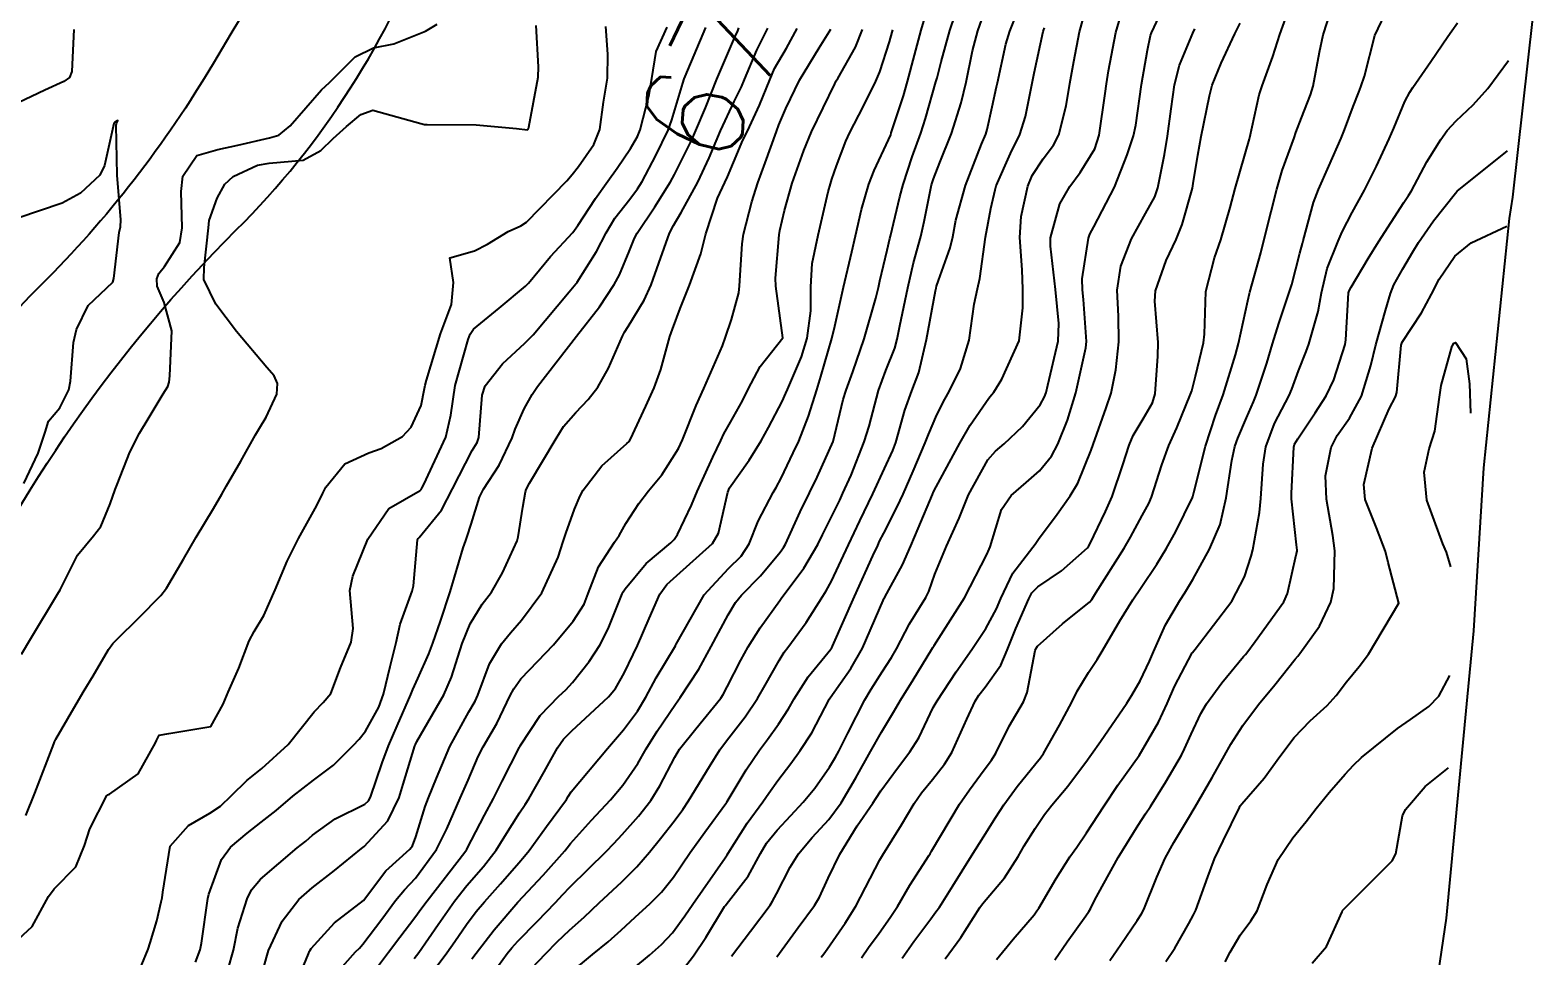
# Model space of a CAD drawing. Header units: metres. Extents: x 298520 to 308411, y 7433745 to 7450750.
# Drawn here: x 300586.7 to 300645, y 7446194.1 to 7446230 of the extents above; entities that cross this region are included whole.
import ezdxf
from ezdxf.enums import TextEntityAlignment as Align

# ---------------------------------------------------------------- set-up
doc = ezdxf.new("R2010")
doc.units = ezdxf.units.M
doc.header["$LTSCALE"] = 10
for name, color, linetype in [('Area', 45, 'Continuous'), ('Cotas', 45, 'Continuous'), ('Curvas de Nivel 1m', 11, 'Continuous'), ('Curvas de Nivel 5m', 15, 'Continuous'), ('Hidrografia', 140, 'Continuous')]:
    doc.layers.add(name, color=color, linetype=linetype)
doc.styles.add('Style-STANDARD', font='STANDARD.shx')

msp = doc.modelspace()

# ---------------------------------------------------------------- linework, layer by layer
at = {"layer": 'Area'}
msp.add_polyline3d([(300645.007, 7446230.569, 699.553), (300644.215, 7446223.512, 697.082), (300644.087, 7446222.684, 700.603), (300643.091, 7446213.013, 693.343), (300642.701, 7446206.697, 698.203), (300642.433, 7446203.87, 694.063), (300641.646, 7446195.554, 694.432), (300640.498, 7446187.734, 695.652), (300640.182, 7446185.088, 695.543), (300639.78, 7446180.499, 695.773), (300638.955, 7446169.357, 695.923), (300638.775, 7446167.862, 696.313), (300638.216, 7446160.523, 696.423), (300637.752, 7446156.362, 695.372), (300637.452, 7446154.704, 694.791), (300636.634, 7446149.818, 693.202)], dxfattribs=at)
at = {"layer": 'Curvas de Nivel 1m', "flags": 128}
for points, elevation in [([(300603.868, 7446193.971), (300604.035, 7446194.196), (300604.741, 7446195.104), (300605.651, 7446196.18), (300606.636, 7446197.218), (300607.476, 7446198.162), (300607.571, 7446198.285), (300607.697, 7446198.443), (300608.508, 7446199.351), (300609.245, 7446200.137), (300609.729, 7446200.714), (300610.304, 7446201.558), (300610.634, 7446202.121), (300611.058, 7446202.809), (300611.76, 7446203.853), (300611.943, 7446204.107), (300612.665, 7446205.211), (300613.152, 7446206.09), (300613.805, 7446207.313), (300614.094, 7446207.793), (300614.33, 7446208.075), (300615.062, 7446208.826), (300615.83, 7446209.754), (300615.959, 7446209.932), (300616.029, 7446210.058), (300616.597, 7446211.307), (300616.959, 7446212.049), (300617.254, 7446212.661), (300617.883, 7446214.04), (300618.271, 7446215.671), (300618.378, 7446216.033), (300618.64, 7446216.749), (300619.083, 7446218.023), (300619.529, 7446219.596), (300619.63, 7446220.013), (300619.693, 7446220.276), (300619.975, 7446221.46), (300620.077, 7446221.913), (300620.098, 7446222.009), (300620.467, 7446223.536), (300620.588, 7446224.004), (300620.942, 7446225.078), (300621.277, 7446225.997), (300621.46, 7446226.567), (300621.864, 7446227.992), (300621.904, 7446228.142), (300622.061, 7446228.762), (300622.4, 7446229.985), (300622.827, 7446231.244)], 677), ([(300606.194, 7446193.618), (300606.724, 7446194.169), (300607.18, 7446194.635), (300607.657, 7446195.091), (300608.22, 7446195.596), (300608.808, 7446196.143), (300609.681, 7446196.966), (300610.268, 7446197.543), (300610.762, 7446198.119), (300611.179, 7446198.637), (300611.711, 7446199.32), (300612.049, 7446199.774), (300612.274, 7446200.102), (300613.088, 7446201.441), (300613.487, 7446202.084), (300613.746, 7446202.428), (300614.471, 7446203.358), (300614.945, 7446204.068), (300615.244, 7446204.592), (300615.785, 7446205.545), (300615.983, 7446205.865), (300616.123, 7446206.057), (300616.828, 7446207.024), (300617.484, 7446208.043), (300617.61, 7446208.247), (300617.819, 7446208.63), (300618.474, 7446210.03), (300618.909, 7446210.962), (300619.412, 7446212.017), (300619.873, 7446212.999), (300620.19, 7446213.696), (300620.302, 7446214.006), (300620.652, 7446215.252), (300620.934, 7446216), (300621.196, 7446216.721), (300621.495, 7446217.994), (300621.843, 7446219.882), (300621.867, 7446219.991), (300621.882, 7446220.063), (300621.957, 7446220.282), (300622.411, 7446221.549), (300622.515, 7446221.982), (300622.634, 7446222.625), (300623.004, 7446223.975), (300623.632, 7446225.579), (300623.794, 7446225.963), (300623.849, 7446226.139), (300624.039, 7446227.024), (300624.21, 7446227.799), (300624.244, 7446227.958), (300624.567, 7446229.456), (300624.723, 7446229.953), (300625.119, 7446230.919)], 679), ([(300611.632, 7446193.021), (300612.468, 7446194.098), (300612.941, 7446194.804), (300613.672, 7446196.004), (300613.702, 7446196.05), (300613.727, 7446196.079), (300614.579, 7446197.176), (300615.066, 7446198.066), (300615.3, 7446198.462), (300615.707, 7446198.971), (300616.233, 7446199.537), (300616.714, 7446200.05), (300617.166, 7446200.601), (300617.733, 7446201.411), (300617.972, 7446201.804), (300618.096, 7446202.035), (300618.449, 7446202.729), (300619.106, 7446204.02), (300619.35, 7446204.435), (300619.779, 7446205.102), (300620.136, 7446205.659), (300620.332, 7446206.005), (300620.834, 7446206.968), (300621.47, 7446207.993), (300621.585, 7446208.223), (300621.822, 7446208.897), (300622.277, 7446209.983), (300622.759, 7446211.067), (300623.124, 7446211.971), (300623.877, 7446213.335), (300624.168, 7446213.669), (300624.509, 7446213.954), (300625.217, 7446214.623), (300625.906, 7446215.46), (300626.077, 7446215.772), (300626.13, 7446215.938), (300626.205, 7446216.226), (300626.596, 7446217.933), (300626.63, 7446218.623), (300626.504, 7446219.934), (300626.299, 7446221.616), (300626.308, 7446221.937), (300626.672, 7446223.257), (300627.048, 7446223.93), (300627.46, 7446224.474), (300628.018, 7446225.395), (300628.195, 7446225.917), (300628.428, 7446227.534), (300628.476, 7446227.914), (300628.558, 7446228.412), (300628.835, 7446229.909), (300629.124, 7446230.868)], 682), ([(300613.934, 7446194.077), (300614.677, 7446195.051), (300615.43, 7446196.062), (300615.525, 7446196.211), (300615.677, 7446196.502), (300616.209, 7446197.533), (300616.531, 7446198.052), (300617.065, 7446198.684), (300617.706, 7446199.381), (300618.184, 7446200.033), (300618.756, 7446200.997), (300619.323, 7446202.016), (300619.751, 7446202.768), (300620.217, 7446203.546), (300620.485, 7446204.003), (300620.975, 7446204.798), (300621.705, 7446205.991), (300621.739, 7446206.045), (300621.794, 7446206.135), (300622.97, 7446207.973), (300623.83, 7446209.652), (300623.931, 7446209.86), (300623.966, 7446209.959), (300624.41, 7446211.399), (300624.78, 7446211.951), (300625.361, 7446212.452), (300625.873, 7446212.907), (300626.339, 7446213.475), (300626.583, 7446213.933), (300626.962, 7446214.864), (300627.281, 7446215.926), (300627.678, 7446217.67), (300627.697, 7446217.922), (300627.579, 7446219.554), (300627.538, 7446219.924), (300627.53, 7446220.354), (300627.777, 7446221.922), (300627.828, 7446222.078), (300627.987, 7446222.364), (300628.787, 7446223.908), (300629.277, 7446225.162), (300629.518, 7446225.898), (300629.615, 7446226.311), (300629.832, 7446227.893), (300630.066, 7446229.225), (300630.179, 7446229.782), (300630.218, 7446229.889), (300630.818, 7446231.157)], 683), ([(300601.625, 7446192.488), (300602.9, 7446194.211), (300603.208, 7446194.648), (300603.659, 7446195.304), (300604.045, 7446195.818), (300604.367, 7446196.193), (300604.984, 7446196.882), (300605.688, 7446197.704), (300605.91, 7446197.959), (300606.091, 7446198.176), (300606.765, 7446199.112), (300607.537, 7446200.162), (300607.611, 7446200.274), (300607.726, 7446200.452), (300609.134, 7446202.139), (300609.75, 7446202.852), (300610.297, 7446203.585), (300610.613, 7446204.121), (300611.023, 7446204.869), (300611.762, 7446206.11), (300611.772, 7446206.131), (300611.794, 7446206.181), (300612.879, 7446208.094), (300613.823, 7446209.114), (300614.314, 7446209.59), (300614.625, 7446210.072), (300614.968, 7446210.947), (300615.549, 7446212.063), (300615.671, 7446212.256), (300615.868, 7446212.617), (300616.334, 7446213.599), (300616.542, 7446214.053), (300616.925, 7446215.022), (300617.246, 7446216.047), (300617.404, 7446216.559), (300617.829, 7446218.041), (300617.938, 7446218.512), (300618.283, 7446220.027), (300618.602, 7446221.396), (300618.741, 7446222.022), (300618.98, 7446223.033), (300619.266, 7446224.017), (300619.472, 7446224.554), (300620.029, 7446225.741), (300620.108, 7446225.933), (300620.133, 7446226.009), (300620.599, 7446227.45), (300620.758, 7446228.003), (300621.034, 7446229.029), (300621.288, 7446229.998), (300621.473, 7446230.605)], 676), ([(300604.571, 7446193.253), (300605.246, 7446194.184), (300605.421, 7446194.408), (300605.65, 7446194.664), (300606.409, 7446195.425), (300607.112, 7446196.166), (300607.381, 7446196.458), (300607.679, 7446196.766), (300609.073, 7446198.139), (300609.381, 7446198.452), (300609.703, 7446198.796), (300610.333, 7446199.505), (300610.81, 7446200.119), (300611.162, 7446200.683), (300611.74, 7446201.803), (300611.926, 7446202.107), (300612.551, 7446202.898), (300613.52, 7446204.084), (300613.617, 7446204.23), (300613.77, 7446204.525), (300614.297, 7446205.563), (300614.58, 7446206.072), (300615.055, 7446206.813), (300615.811, 7446207.874), (300615.887, 7446207.984), (300615.946, 7446208.059), (300616.746, 7446209.129), (300617.279, 7446210.046), (300617.465, 7446210.417), (300617.85, 7446211.191), (300618.131, 7446211.764), (300618.253, 7446212.034), (300618.574, 7446212.733), (300619.086, 7446214.022), (300619.271, 7446214.64), (300619.637, 7446216.014), (300619.921, 7446216.798), (300620.269, 7446217.667), (300620.364, 7446218.006), (300620.467, 7446218.533), (300620.774, 7446220.002), (300620.998, 7446220.969), (300621.273, 7446221.997), (300621.412, 7446222.572), (300621.696, 7446223.993), (300621.767, 7446224.232), (300622.012, 7446224.857), (300622.462, 7446225.983), (300622.846, 7446227.173), (300623.034, 7446227.975), (300623.286, 7446229.193), (300623.481, 7446229.969), (300623.636, 7446230.41)], 678), ([(300610.15, 7446193.613), (300610.752, 7446194.119), (300611.227, 7446194.536), (300611.656, 7446194.989), (300612.129, 7446195.64), (300612.437, 7446196.099), (300613.691, 7446197.898), (300613.766, 7446198.006), (300613.812, 7446198.079), (300614.549, 7446199.233), (300615.146, 7446200.066), (300615.383, 7446200.407), (300615.731, 7446200.899), (300616.232, 7446201.558), (300616.601, 7446202.051), (300617.05, 7446202.747), (300617.721, 7446204.04), (300617.738, 7446204.066), (300617.764, 7446204.104), (300618.569, 7446205.24), (300619.013, 7446206.022), (300619.812, 7446207.875), (300619.852, 7446207.97), (300619.877, 7446208.009), (300620.566, 7446209.262), (300620.89, 7446209.999), (300621.171, 7446210.669), (300621.729, 7446211.991), (300621.768, 7446212.087), (300621.866, 7446212.281), (300622.783, 7446213.977), (300623.186, 7446214.678), (300623.909, 7446215.725), (300624.019, 7446215.852), (300624.103, 7446215.958), (300624.416, 7446216.453), (300625.092, 7446217.948), (300625.227, 7446219.229), (300625.23, 7446219.947), (300625.208, 7446220.704), (300625.113, 7446221.949), (300625.173, 7446222.766), (300625.428, 7446223.946), (300625.591, 7446224.36), (300626.014, 7446225.006), (300626.421, 7446225.534), (300626.631, 7446225.934), (300626.905, 7446227.066), (300627.053, 7446227.93), (300627.205, 7446228.785), (300627.432, 7446229.926), (300627.569, 7446230.437)], 681), ([(300618.983, 7446194.02), (300619.252, 7446194.413), (300619.657, 7446194.977), (300620.093, 7446195.579), (300620.369, 7446196.003), (300620.852, 7446196.827), (300621.603, 7446197.991), (300621.637, 7446198.047), (300621.695, 7446198.148), (300622.772, 7446199.974), (300623.159, 7446200.531), (300623.733, 7446201.305), (300624.014, 7446201.683), (300624.188, 7446201.956), (300624.707, 7446202.996), (300625.251, 7446203.945), (300625.401, 7446204.311), (300625.713, 7446205.941), (300625.731, 7446206.003), (300625.795, 7446206.104), (300626.766, 7446206.967), (300627.812, 7446207.807), (300627.906, 7446207.919), (300628.067, 7446208.168), (300629.163, 7446209.9), (300629.404, 7446210.332), (300629.852, 7446211.169), (300630.112, 7446211.634), (300630.225, 7446211.886), (300630.623, 7446213.135), (300630.897, 7446213.88), (300631.205, 7446214.565), (300631.737, 7446215.872), (300631.778, 7446216.007), (300631.92, 7446216.572), (300632.239, 7446217.865), (300632.276, 7446218.205), (300632.328, 7446219.864), (300632.667, 7446221.165), (300632.905, 7446221.856), (300633.263, 7446223.118), (300633.467, 7446223.848), (300634.022, 7446225.785), (300634.037, 7446225.826), (300634.393, 7446227.491), (300634.507, 7446227.835), (300634.923, 7446228.973), (300635.194, 7446229.829), (300635.431, 7446230.478)], 686), ([(300620.559, 7446194.001), (300621.006, 7446194.643), (300621.666, 7446195.527), (300621.861, 7446195.796), (300621.995, 7446195.985), (300622.517, 7446196.813), (300623.243, 7446197.967), (300623.7, 7446198.702), (300624.189, 7446199.475), (300624.495, 7446199.952), (300625.009, 7446200.662), (300625.737, 7446201.558), (300625.91, 7446201.769), (300626.03, 7446201.937), (300626.649, 7446203.036), (300627.125, 7446203.926), (300627.341, 7446204.353), (300627.78, 7446205.079), (300628.112, 7446205.592), (300628.302, 7446205.912), (300628.994, 7446207.091), (300629.5, 7446207.895), (300629.818, 7446208.377), (300630.422, 7446209.289), (300630.794, 7446209.88), (300631.169, 7446210.551), (300631.81, 7446211.871), (300631.826, 7446211.908), (300631.865, 7446212.065), (300632.313, 7446213.864), (300632.706, 7446215.053), (300632.997, 7446215.854), (300633.477, 7446217.396), (300633.592, 7446217.845), (300633.949, 7446219.497), (300634.013, 7446219.779), (300634.03, 7446219.839), (300634.452, 7446221.359), (300634.577, 7446221.834), (300634.859, 7446222.967), (300635.073, 7446223.829), (300635.289, 7446224.548), (300635.744, 7446225.823), (300635.82, 7446226.028), (300636.035, 7446226.593), (300636.381, 7446227.484), (300636.484, 7446227.816), (300636.736, 7446229.144), (300636.878, 7446229.812), (300637.165, 7446230.731)], 687), ([(300622.225, 7446193.981), (300622.829, 7446194.798), (300623.565, 7446195.962), (300623.674, 7446196.108), (300624.515, 7446197.121), (300625.052, 7446197.946), (300625.288, 7446198.353), (300625.704, 7446199.033), (300626.066, 7446199.58), (300626.351, 7446199.934), (300626.979, 7446200.672), (300627.74, 7446201.696), (300627.83, 7446201.83), (300627.894, 7446201.918), (300628.238, 7446202.403), (300629.259, 7446203.898), (300629.459, 7446204.203), (300629.776, 7446204.752), (300630.148, 7446205.526), (300630.302, 7446205.885), (300630.758, 7446206.925), (300631.316, 7446207.875), (300631.513, 7446208.176), (300631.821, 7446208.683), (300632.469, 7446209.86), (300632.876, 7446210.826), (300633.113, 7446211.851), (300633.339, 7446213.309), (300633.451, 7446213.846), (300633.563, 7446214.169), (300633.9, 7446214.962), (300634.171, 7446215.575), (300634.277, 7446215.836), (300634.684, 7446217.074), (300634.916, 7446217.83), (300635.152, 7446218.617), (300635.556, 7446219.824), (300635.654, 7446220.126), (300635.976, 7446221.346), (300636.075, 7446221.726), (300636.095, 7446221.819), (300636.502, 7446223.311), (300636.688, 7446223.813), (300637.098, 7446224.723), (300637.572, 7446225.805), (300637.705, 7446226.126), (300638.041, 7446227.03), (300638.258, 7446227.589), (300638.34, 7446227.796), (300638.479, 7446228.215), (300638.871, 7446229.788), (300639.261, 7446230.607)], 688), ([(300585.951, 7446194.415), (300586.824, 7446195.233), (300587.463, 7446196.393), (300587.676, 7446196.686), (300588.519, 7446197.547), (300588.851, 7446198.378), (300589.067, 7446199.012), (300589.722, 7446200.312), (300589.753, 7446200.339), (300589.819, 7446200.369), (300590.94, 7446201.149), (300591.614, 7446202.351), (300591.647, 7446202.448), (300591.746, 7446202.646), (300592.121, 7446202.719), (300593.75, 7446202.984), (300594.225, 7446203.848), (300594.428, 7446204.313), (300594.842, 7446205.245), (300595.234, 7446206.306), (300595.428, 7446206.672), (300595.803, 7446207.294), (300596.252, 7446208.293), (300596.714, 7446209.403), (300597.154, 7446210.28), (300597.856, 7446211.562), (300598.096, 7446212.032), (300598.216, 7446212.266), (300598.951, 7446213.181), (300599.876, 7446213.597), (300600.361, 7446213.763), (300601.177, 7446214.237), (300601.521, 7446214.601), (300601.901, 7446215.436), (300602.041, 7446216.098), (300602.063, 7446216.228), (300602.107, 7446216.419), (300602.656, 7446218.219), (300603.082, 7446219.35), (300603.159, 7446220.212), (300603.015, 7446221.167), (300603.971, 7446221.431), (300604.481, 7446221.689), (300605.284, 7446222.187), (300605.768, 7446222.399), (300605.987, 7446222.548), (300607.555, 7446224.157), (300607.762, 7446224.398), (300608.011, 7446224.705), (300608.605, 7446225.563), (300608.834, 7446226.142), (300608.979, 7446227.206), (300609.126, 7446228.139), (300609.142, 7446229.06), (300609.062, 7446230.14)], 667), ([(300586.584, 7446199.533), (300586.924, 7446200.402), (300587.66, 7446202.309), (300587.693, 7446202.391), (300587.744, 7446202.492), (300588.443, 7446203.696), (300588.848, 7446204.379), (300589.19, 7446204.957), (300589.787, 7446205.97), (300589.954, 7446206.205), (300590.109, 7446206.367), (300590.956, 7446207.203), (300591.81, 7446208.062), (300592.039, 7446208.347), (300592.689, 7446209.479), (300593.182, 7446210.33), (300593.854, 7446211.448), (300594.178, 7446211.999), (300594.363, 7446212.315), (300594.91, 7446213.272), (300595.486, 7446214.304), (300595.634, 7446214.555), (300595.893, 7446214.99), (300596.317, 7446215.883), (300596.339, 7446216.294), (300596.21, 7446216.59), (300595.919, 7446216.916), (300594.745, 7446218.312), (300593.943, 7446219.365), (300593.487, 7446220.325), (300593.493, 7446220.792), (300593.657, 7446222.323), (300593.692, 7446222.617), (300593.994, 7446223.476), (300594.296, 7446224.021), (300594.623, 7446224.314), (300595.556, 7446224.758), (300596.011, 7446224.833), (300597.335, 7446224.958), (300598.019, 7446225.327), (300598.492, 7446225.799), (300599.007, 7446226.26), (300599.563, 7446226.729), (300600.039, 7446226.897), (300601.896, 7446226.369), (300602.034, 7446226.338), (300602.143, 7446226.337), (300604.034, 7446226.328), (300605.607, 7446226.184), (300606.032, 7446226.134), (300606.056, 7446226.157), (300606.07, 7446226.179), (300606.081, 7446226.227), (300606.444, 7446228.174), (300606.455, 7446228.572), (300606.362, 7446230.176)], 666), ([(300590.831, 7446193.158), (300591.322, 7446194.353), (300591.406, 7446194.593), (300591.659, 7446195.445), (300591.826, 7446196.192), (300591.862, 7446196.347), (300591.894, 7446196.565), (300592.171, 7446198.343), (300592.892, 7446199.146), (300593.712, 7446199.621), (300594.13, 7446199.903), (300594.56, 7446200.312), (300595.142, 7446200.892), (300595.733, 7446201.356), (300596.756, 7446202.285), (300597.756, 7446203.55), (300598.102, 7446203.924), (300598.407, 7446204.264), (300598.778, 7446205.26), (300599.196, 7446206.256), (300599.269, 7446206.785), (300599.147, 7446208.257), (300599.253, 7446208.824), (300599.843, 7446210.25), (300600.649, 7446211.444), (300601.862, 7446212.137), (300601.911, 7446212.18), (300601.935, 7446212.229), (300602.006, 7446212.37), (300602.857, 7446214.215), (300603.052, 7446215.056), (300603.224, 7446216.21), (300603.723, 7446217.996), (300603.801, 7446218.202), (300603.935, 7446218.392), (300604.926, 7446219.207), (300605.952, 7446220.063), (300606.063, 7446220.178), (300606.923, 7446221.211), (300607.78, 7446222.153), (300607.986, 7446222.42), (300608.669, 7446223.47), (300609.143, 7446224.139), (300609.505, 7446224.641), (300610.022, 7446225.411), (300610.291, 7446225.865), (300610.396, 7446226.126), (300610.735, 7446227.435), (300610.846, 7446228.122), (300611.023, 7446229.161), (300611.449, 7446230.116)], 668), ([(300593.159, 7446193.848), (300593.336, 7446194.325), (300593.387, 7446194.584), (300593.635, 7446196.321), (300593.675, 7446196.487), (300594.169, 7446197.834), (300594.52, 7446198.312), (300595.156, 7446198.851), (300595.708, 7446199.283), (300596.281, 7446199.725), (300596.935, 7446200.282), (300597.729, 7446200.903), (300598.514, 7446201.483), (300599.266, 7446202.255), (300599.499, 7446202.499), (300599.748, 7446202.803), (300600.267, 7446203.736), (300600.445, 7446204.243), (300600.707, 7446205.312), (300600.934, 7446206.239), (300601.087, 7446206.95), (300601.553, 7446208.233), (300601.609, 7446208.439), (300601.767, 7446210.231), (300601.787, 7446210.277), (300601.834, 7446210.32), (300602.695, 7446211.373), (300603.12, 7446212.211), (300603.878, 7446213.69), (300604.077, 7446214.002), (300604.146, 7446214.197), (300604.272, 7446215.832), (300604.39, 7446216.195), (300605.06, 7446217.05), (300605.93, 7446217.858), (300606.244, 7446218.175), (300607.645, 7446219.85), (300607.898, 7446220.151), (300607.923, 7446220.181), (300607.954, 7446220.219), (300608.709, 7446221.405), (300609.078, 7446222.139), (300609.416, 7446222.709), (300609.996, 7446223.443), (300610.291, 7446223.836), (300610.471, 7446224.125), (300611.005, 7446225.133), (300611.483, 7446226.115), (300611.628, 7446226.523), (300612.051, 7446227.945), (300612.106, 7446228.109), (300612.143, 7446228.198), (300612.936, 7446230.097)], 669), ([(300595.63, 7446193.016), (300595.983, 7446194.295), (300596.514, 7446195.433), (300597.17, 7446196.278), (300597.677, 7446196.727), (300598.545, 7446197.401), (300599.59, 7446198.251), (300599.649, 7446198.295), (300599.694, 7446198.329), (300600.616, 7446199.334), (300601.053, 7446200.237), (300601.214, 7446200.749), (300601.662, 7446202.231), (300601.687, 7446202.287), (300601.745, 7446202.406), (300602.781, 7446204.215), (300603.081, 7446204.902), (300603.492, 7446206.205), (300603.801, 7446206.975), (300604.277, 7446207.727), (300604.628, 7446208.192), (300605.066, 7446208.942), (300605.623, 7446210.182), (300605.669, 7446210.348), (300605.853, 7446211.499), (300605.948, 7446212.092), (300605.976, 7446212.178), (300606.108, 7446212.419), (300607.139, 7446214.161), (300607.429, 7446214.618), (300607.898, 7446215.169), (300608.387, 7446215.664), (300608.749, 7446216.142), (300609.171, 7446216.887), (300609.707, 7446218.132), (300609.785, 7446218.28), (300609.937, 7446218.503), (300610.554, 7446219.516), (300610.825, 7446220.121), (300611.123, 7446220.961), (300611.532, 7446222.115), (300611.685, 7446222.413), (300611.991, 7446222.924), (300612.628, 7446224.101), (300613.073, 7446225.038), (300613.517, 7446226.088), (300614.044, 7446227.228), (300614.328, 7446227.799), (300614.446, 7446228.076), (300614.92, 7446229.216), (300615.341, 7446230.067)], 671), ([(300596.768, 7446192.283), (300597.542, 7446194.172), (300597.577, 7446194.271), (300597.6, 7446194.315), (300597.645, 7446194.38), (300598.546, 7446195.375), (300599.673, 7446196.233), (300600.535, 7446197.391), (300601.465, 7446198.232), (300601.569, 7446198.358), (300601.7, 7446198.702), (300602.063, 7446199.88), (300602.194, 7446200.223), (300602.496, 7446200.984), (300603.021, 7446202.211), (300603.756, 7446203.558), (300603.994, 7446203.964), (300604.098, 7446204.197), (300604.559, 7446205.415), (300605.023, 7446206.188), (300605.365, 7446206.617), (300605.802, 7446207.115), (300606.588, 7446208.168), (300607.223, 7446209.555), (300607.415, 7446210.156), (300607.515, 7446210.477), (300607.852, 7446211.41), (300608.073, 7446211.935), (300608.185, 7446212.147), (300608.911, 7446213.102), (300609.881, 7446213.957), (300609.97, 7446214.041), (300610.021, 7446214.129), (300610.612, 7446215.413), (300610.939, 7446216.12), (300611.198, 7446216.839), (300611.547, 7446218.114), (300611.646, 7446218.402), (300611.944, 7446219.196), (300612.303, 7446220.105), (300612.746, 7446221.324), (300612.945, 7446222.096), (300613.391, 7446223.483), (300613.678, 7446224.085), (300613.781, 7446224.308), (300614.015, 7446224.868), (300614.382, 7446225.722), (300614.552, 7446226.075), (300615.027, 7446227.086), (300615.417, 7446228.066), (300615.609, 7446228.513), (300616.065, 7446229.29), (300616.484, 7446230.054)], 672), ([(300598.556, 7446193.339), (300599.358, 7446194.253), (300599.51, 7446194.387), (300599.647, 7446194.546), (300600.386, 7446195.519), (300600.917, 7446196.238), (300601.259, 7446196.652), (300601.682, 7446197.108), (300602.498, 7446198.218), (300602.899, 7446199.018), (300603.424, 7446200.204), (300603.73, 7446200.908), (300604.115, 7446201.82), (300604.31, 7446202.194), (300604.837, 7446203.104), (300605.36, 7446204.184), (300605.495, 7446204.454), (300605.773, 7446204.835), (300606.433, 7446205.524), (300607.04, 7446206.161), (300607.802, 7446207.071), (300608.22, 7446207.735), (300608.379, 7446208.144), (300608.78, 7446209.184), (300609.399, 7446210.134), (300609.578, 7446210.391), (300609.844, 7446210.854), (300610.342, 7446211.638), (300610.715, 7446212.121), (300611.232, 7446212.753), (300611.88, 7446213.772), (300612.035, 7446214.108), (300612.569, 7446215.434), (300612.87, 7446216.096), (300613.594, 7446217.749), (300613.711, 7446218.083), (300613.94, 7446218.774), (300614.222, 7446219.806), (300614.251, 7446220.077), (300614.345, 7446221.708), (300614.404, 7446222.076), (300614.729, 7446223.339), (300614.957, 7446224.07), (300615.239, 7446224.844), (300615.683, 7446226.063), (300615.778, 7446226.32), (300616.042, 7446226.962), (300616.577, 7446228.052), (300617.34, 7446229.315), (300617.782, 7446230.034)], 673), ([(300600.209, 7446193.672), (300600.643, 7446194.24), (300601.077, 7446194.81), (300601.663, 7446195.574), (300601.938, 7446195.957), (300602.135, 7446196.223), (300603.604, 7446198.113), (300603.666, 7446198.2), (300603.678, 7446198.216), (300603.694, 7446198.256), (300604.365, 7446199.542), (300604.711, 7446200.19), (300605.052, 7446200.864), (300605.714, 7446202.18), (300605.724, 7446202.199), (300605.743, 7446202.237), (300606.519, 7446203.409), (300607.241, 7446204.165), (300607.516, 7446204.413), (300607.771, 7446204.691), (300608.422, 7446205.505), (300608.83, 7446206.14), (300609.156, 7446206.78), (300609.7, 7446208.131), (300609.738, 7446208.206), (300609.815, 7446208.332), (300610.632, 7446209.314), (300611.584, 7446210.112), (300611.712, 7446210.234), (300611.838, 7446210.43), (300612.382, 7446211.575), (300612.603, 7446212.099), (300613.218, 7446213.431), (300613.521, 7446214.085), (300613.634, 7446214.337), (300613.894, 7446214.795), (300614.363, 7446215.618), (300614.581, 7446216.073), (300615.045, 7446216.945), (300615.933, 7446218.06), (300615.65, 7446220.063), (300615.64, 7446220.381), (300615.79, 7446222.062), (300615.817, 7446222.229), (300615.992, 7446222.994), (300616.289, 7446224.056), (300616.743, 7446225.328), (300617.044, 7446226.045), (300617.937, 7446227.917), (300617.998, 7446228.031), (300618.054, 7446228.126), (300618.748, 7446229.341), (300619.011, 7446230.021)], 674), ([(300615.695, 7446194.059), (300616.525, 7446195.187), (300617.154, 7446196.045), (300617.346, 7446196.374), (300617.684, 7446197.106), (300618.137, 7446198.033), (300618.813, 7446199.132), (300619.418, 7446200.014), (300619.535, 7446200.194), (300619.72, 7446200.491), (300620.372, 7446201.365), (300620.856, 7446201.999), (300621.199, 7446202.545), (300621.76, 7446203.718), (300621.905, 7446203.988), (300622.645, 7446205.112), (300623.26, 7446205.968), (300623.801, 7446206.793), (300624.21, 7446207.555), (300624.372, 7446207.954), (300624.843, 7446208.93), (300625.616, 7446209.942), (300625.711, 7446210.065), (300625.838, 7446210.251), (300626.557, 7446211.228), (300627.071, 7446211.928), (300627.368, 7446212.425), (300627.881, 7446213.703), (300627.952, 7446213.919), (300628.464, 7446215.352), (300628.656, 7446215.909), (300628.833, 7446216.817), (300628.957, 7446217.905), (300628.939, 7446218.901), (300628.889, 7446219.906), (300629.032, 7446220.839), (300629.446, 7446221.898), (300629.993, 7446222.887), (300630.351, 7446223.535), (300630.468, 7446223.885), (300630.726, 7446225.173), (300630.841, 7446225.882), (300630.978, 7446226.941), (300631.114, 7446227.879), (300631.303, 7446228.635), (300631.818, 7446229.873), (300631.899, 7446230.048)], 684), ([(300624.212, 7446193.954), (300624.861, 7446194.741), (300625.669, 7446195.689), (300625.778, 7446195.832), (300625.849, 7446195.938), (300626.525, 7446197.092), (300627.058, 7446197.926), (300627.319, 7446198.302), (300627.702, 7446198.863), (300628.381, 7446199.91), (300628.918, 7446200.709), (300629.743, 7446201.865), (300630.487, 7446203.151), (300630.825, 7446203.879), (300631.116, 7446204.534), (300631.792, 7446205.841), (300631.804, 7446205.858), (300631.911, 7446205.985), (300633.337, 7446207.847), (300633.822, 7446208.796), (300634.079, 7446209.588), (300634.144, 7446209.837), (300634.407, 7446211.282), (300634.452, 7446211.834), (300634.543, 7446213.167), (300634.658, 7446213.832), (300634.992, 7446214.734), (300635.55, 7446215.824), (300635.663, 7446216.075), (300635.923, 7446216.781), (300636.215, 7446217.531), (300636.318, 7446217.816), (300636.676, 7446219.082), (300636.804, 7446219.811), (300637.029, 7446220.748), (300637.453, 7446221.805), (300637.616, 7446222.174), (300637.994, 7446222.92), (300638.477, 7446223.793), (300638.941, 7446224.715), (300639.429, 7446225.779), (300639.608, 7446226.197), (300640.045, 7446227.234), (300640.231, 7446227.588), (300640.355, 7446227.767), (300641.048, 7446228.775), (300641.709, 7446229.754), (300641.859, 7446229.97), (300642.081, 7446230.28)], 689), ([(300586.509, 7446212.41), (300587.058, 7446213.586), (300587.325, 7446214.398), (300587.46, 7446214.826), (300587.897, 7446215.349), (300588.247, 7446216.048), (300588.312, 7446216.386), (300588.434, 7446217.879), (300588.54, 7446218.384), (300589.001, 7446219.321), (300589.951, 7446220.216), (300589.987, 7446220.369), (300590.199, 7446222.147), (300590.245, 7446222.366), (300590.263, 7446222.643), (300590.12, 7446224.368), (300590.085, 7446226.316), (300590.096, 7446226.369), (300590.153, 7446226.487), (300590.034, 7446226.43), (300590.006, 7446226.397), (300589.989, 7446226.37), (300589.635, 7446224.748), (300589.447, 7446224.376), (300588.706, 7446223.672), (300587.992, 7446223.28), (300586.272, 7446222.702)], 664), ([(300628.608, 7446193.906), (300629.026, 7446194.526), (300629.666, 7446195.458), (300629.837, 7446195.722), (300629.924, 7446195.887), (300630.427, 7446197.142), (300630.746, 7446197.879), (300631.085, 7446198.49), (300631.709, 7446199.522), (300631.839, 7446199.742), (300631.909, 7446199.868), (300632.576, 7446201.015), (300633.055, 7446201.857), (300633.301, 7446202.301), (300633.755, 7446203.032), (300634.363, 7446203.841), (300634.999, 7446204.608), (300635.79, 7446205.593), (300635.89, 7446205.72), (300635.974, 7446205.818), (300636.733, 7446206.881), (300637.177, 7446207.806), (300637.283, 7446208.34), (300637.33, 7446209.805), (300637.255, 7446210.392), (300636.998, 7446211.809), (300636.97, 7446212.711), (300637.184, 7446213.807), (300637.418, 7446214.277), (300637.894, 7446214.948), (300638.362, 7446215.793), (300638.724, 7446216.985), (300638.91, 7446217.785), (300639.293, 7446219.126), (300639.479, 7446219.777), (300639.619, 7446220.114), (300639.967, 7446220.734), (300640.344, 7446221.4), (300640.568, 7446221.764), (300641.153, 7446222.596), (300642.002, 7446223.668), (300642.075, 7446223.749), (300644.023, 7446225.32)], 691), ([(300630.778, 7446193.879), (300631.13, 7446194.396), (300631.665, 7446195.348), (300631.853, 7446195.685), (300631.941, 7446195.867), (300632.397, 7446197.151), (300632.668, 7446197.86), (300632.999, 7446198.558), (300633.631, 7446199.851), (300633.658, 7446199.906), (300633.715, 7446199.984), (300634.583, 7446200.984), (300635.199, 7446201.828), (300635.75, 7446202.556), (300636.364, 7446203.207), (300637.024, 7446203.807), (300637.383, 7446204.19), (300637.777, 7446204.715), (300638.265, 7446205.314), (300638.637, 7446205.787), (300639.813, 7446207.77), (300639.397, 7446209.345), (300639.289, 7446209.778), (300638.944, 7446210.686), (300638.504, 7446211.79), (300638.454, 7446212.376), (300638.779, 7446213.787), (300639.433, 7446215.312), (300639.68, 7446215.773), (300639.733, 7446215.946), (300639.894, 7446217.771), (300639.934, 7446217.895), (300640.682, 7446219.027), (300641.072, 7446219.759), (300641.375, 7446220.343), (300641.975, 7446221.224), (300642.614, 7446221.744), (300643.993, 7446222.39)], 692), ([(300641.823, 7446209.18), (300641.651, 7446209.752), (300641.515, 7446210.076), (300640.889, 7446211.76), (300640.788, 7446212.847), (300640.988, 7446213.759), (300641.202, 7446214.445), (300641.388, 7446215.755), (300641.453, 7446216.211), (300641.881, 7446217.751), (300641.895, 7446217.789), (300641.934, 7446217.851), (300642.001, 7446217.882), (300642.423, 7446217.246), (300642.548, 7446216.277), (300642.583, 7446215.14)], 693), ([(300633.079, 7446193.856), (300633.269, 7446194.234), (300633.659, 7446194.89), (300634.064, 7446195.447), (300634.317, 7446195.84), (300634.709, 7446196.86), (300635.131, 7446197.828), (300635.701, 7446198.673), (300636.219, 7446199.304), (300636.606, 7446199.811), (300637.105, 7446200.423), (300637.733, 7446201.135), (300638.048, 7446201.485), (300638.358, 7446201.791), (300639.754, 7446202.906), (300640.263, 7446203.259), (300640.975, 7446203.758), (300641.356, 7446204.167), (300641.783, 7446204.96)], 693), ([(300636.45, 7446193.812), (300637.001, 7446194.458), (300637.609, 7446195.801), (300637.629, 7446195.845), (300637.674, 7446195.906), (300639.546, 7446197.772), (300639.696, 7446198.045), (300639.955, 7446199.523), (300640.06, 7446199.767), (300640.824, 7446200.662), (300641.733, 7446201.38)], 694)]:
    msp.add_lwpolyline(points, dxfattribs=dict(at, elevation=elevation))
at = {"layer": 'Curvas de Nivel 5m', "flags": 128}
for points, elevation in [([(300588.437, 7446230.019), (300588.369, 7446228.387), (300588.276, 7446228.162), (300588.049, 7446228.006), (300587.314, 7446227.669), (300586.039, 7446227.059)], 665), ([(300586.407, 7446205.788), (300586.777, 7446206.405), (300587.81, 7446208.116), (300587.916, 7446208.285), (300587.967, 7446208.388), (300588.584, 7446209.63), (300589.208, 7446210.376), (300589.482, 7446210.738), (300589.856, 7446211.629), (300590.048, 7446212.181), (300590.123, 7446212.367), (300590.615, 7446213.623), (300590.986, 7446214.359), (300591.323, 7446214.924), (300591.906, 7446215.886), (300592.08, 7446216.178), (300592.137, 7446216.347), (300592.159, 7446216.59), (300592.243, 7446218.337), (300591.944, 7446219.433), (300591.671, 7446220.065), (300591.658, 7446220.344), (300591.739, 7446220.561), (300591.96, 7446220.828), (300592.552, 7446221.756), (300592.641, 7446222.333), (300592.597, 7446223.734), (300592.672, 7446224.333), (300593.209, 7446225.134), (300594.019, 7446225.368), (300594.803, 7446225.531), (300596.026, 7446225.817), (300596.395, 7446225.927), (300596.832, 7446226.288), (300598.047, 7446227.68), (300598.348, 7446227.969), (300598.654, 7446228.264), (300599.353, 7446228.964), (300600.064, 7446229.311), (300600.845, 7446229.462), (300602.07, 7446229.958), (300602.532, 7446230.223)], 665), ([(300594.416, 7446193.531), (300594.629, 7446194.31), (300594.797, 7446195.167), (300595.161, 7446196.305), (300595.331, 7446196.649), (300595.681, 7446197.069), (300597.099, 7446198.279), (300597.431, 7446198.54), (300597.7, 7446198.769), (300598.569, 7446199.402), (300599.719, 7446199.976), (300599.866, 7446200.103), (300599.938, 7446200.248), (300600.396, 7446201.584), (300600.637, 7446202.241), (300600.974, 7446203.015), (300601.508, 7446204.233), (300601.578, 7446204.419), (300601.772, 7446204.854), (300602.203, 7446205.808), (300602.362, 7446206.221), (300602.654, 7446207.07), (300603.028, 7446208.212), (300603.538, 7446209.912), (300603.633, 7446210.203), (300603.685, 7446210.352), (300603.842, 7446210.837), (300604.17, 7446211.885), (300604.329, 7446212.195), (300604.936, 7446213.125), (300605.438, 7446214.184), (300605.556, 7446214.515), (300605.9, 7446215.313), (300606.214, 7446215.87), (300606.422, 7446216.172), (300607.933, 7446218.123), (300608.821, 7446219.265), (300609.395, 7446220.136), (300609.59, 7446220.503), (300609.972, 7446221.406), (300610.177, 7446221.931), (300610.284, 7446222.127), (300610.971, 7446223.142), (300611.569, 7446224.114), (300611.723, 7446224.397), (300612.016, 7446224.961), (300612.394, 7446225.738), (300612.556, 7446226.102), (300612.927, 7446226.982), (300613.37, 7446228.09), (300614.069, 7446229.726), (300614.178, 7446229.972), (300614.221, 7446230.079)], 670), ([(300601.64, 7446193.987), (300601.822, 7446194.227), (300602.569, 7446195.307), (300603.199, 7446196.207), (300603.679, 7446196.817), (300604.327, 7446197.553), (300604.813, 7446198.189), (300605.154, 7446198.733), (300605.715, 7446199.634), (300605.938, 7446199.959), (300606.078, 7446200.176), (300606.672, 7446201.232), (300607.193, 7446202.166), (300607.418, 7446202.491), (300607.75, 7446202.824), (300609.175, 7446204.139), (300609.441, 7446204.46), (300609.777, 7446205.062), (300610.131, 7446205.783), (300610.295, 7446206.125), (300610.747, 7446207.177), (300611.156, 7446208.117), (300611.43, 7446208.501), (300611.82, 7446208.849), (300613.2, 7446210.089), (300613.437, 7446210.488), (300613.793, 7446212.081), (300613.865, 7446212.243), (300614.627, 7446213.32), (300615.084, 7446214.068), (300615.368, 7446214.588), (300615.906, 7446215.596), (300616.05, 7446215.92), (300616.11, 7446216.058), (300616.65, 7446217.329), (300616.866, 7446218.051), (300617.007, 7446219.108), (300617.009, 7446220.044), (300617.069, 7446220.941), (300617.293, 7446222.04), (300617.688, 7446223.723), (300617.77, 7446224.033), (300617.829, 7446224.209), (300618.013, 7446224.734), (300618.364, 7446225.69), (300618.525, 7446226.025), (300619.044, 7446227.019), (300619.535, 7446228.015), (300619.687, 7446228.383), (300620.068, 7446229.545), (300620.168, 7446229.913), (300620.197, 7446230.009)], 675), ([(300607.635, 7446193.383), (300608.553, 7446194.146), (300609.153, 7446194.635), (300609.657, 7446195.088), (300610.199, 7446195.591), (300610.786, 7446196.119), (300611.229, 7446196.563), (300611.683, 7446197.146), (300612.337, 7446198.1), (300612.906, 7446198.891), (300613.722, 7446200.001), (300613.755, 7446200.047), (300613.774, 7446200.079), (300614.502, 7446201.306), (300615.025, 7446202.067), (300615.331, 7446202.481), (300615.753, 7446203.073), (300616.149, 7446203.666), (300616.371, 7446204.054), (300616.908, 7446204.917), (300617.792, 7446205.99), (300617.816, 7446206.016), (300617.826, 7446206.039), (300617.858, 7446206.104), (300618.707, 7446208.027), (300619.418, 7446209.605), (300619.604, 7446210.013), (300619.679, 7446210.169), (300619.84, 7446210.491), (300620.356, 7446211.505), (300620.586, 7446212.003), (300620.98, 7446212.891), (300621.45, 7446213.994), (300621.575, 7446214.306), (300621.899, 7446215.077), (300622.208, 7446215.686), (300622.373, 7446215.983), (300622.812, 7446216.866), (300623.154, 7446217.972), (300623.35, 7446219.372), (300623.477, 7446219.967), (300623.566, 7446220.359), (300623.79, 7446221.963), (300623.994, 7446223.083), (300624.154, 7446223.806), (300624.2, 7446223.958), (300624.759, 7446225.209), (300625.111, 7446225.949), (300625.334, 7446226.646), (300625.59, 7446227.945), (300625.668, 7446228.332), (300626.022, 7446229.941), (300626.036, 7446229.977), (300626.075, 7446230.086)], 680), ([(300617.418, 7446194.042), (300617.515, 7446194.172), (300617.648, 7446194.356), (300618.338, 7446195.355), (300618.759, 7446196.024), (300619.691, 7446197.812), (300619.76, 7446197.941), (300619.8, 7446198.009), (300620.529, 7446199.177), (300621.02, 7446199.997), (300621.302, 7446200.411), (300621.727, 7446200.937), (300622.195, 7446201.524), (300622.482, 7446201.979), (300623.059, 7446203.273), (300623.381, 7446203.966), (300623.526, 7446204.204), (300623.771, 7446204.511), (300624.378, 7446205.36), (300624.629, 7446205.952), (300624.962, 7446206.787), (300625.466, 7446207.943), (300625.586, 7446208.172), (300625.818, 7446208.403), (300626.732, 7446209.023), (300627.742, 7446209.921), (300627.782, 7446209.972), (300627.835, 7446210.063), (300628.44, 7446211.326), (300628.692, 7446211.908), (300629.104, 7446213.131), (300629.35, 7446213.898), (300629.51, 7446214.275), (300629.898, 7446214.925), (300630.255, 7446215.539), (300630.356, 7446215.886), (300630.463, 7446217.349), (300630.474, 7446217.885), (300630.35, 7446219.484), (300630.377, 7446219.886), (300630.794, 7446221.058), (300631.174, 7446221.878), (300631.41, 7446222.455), (300631.804, 7446223.872), (300631.834, 7446224.042), (300632.016, 7446225.144), (300632.149, 7446225.868), (300632.466, 7446227.445), (300632.577, 7446227.862), (300632.915, 7446228.71), (300633.449, 7446229.849), (300633.655, 7446230.27)], 685), ([(300626.47, 7446193.932), (300626.948, 7446194.633), (300627.669, 7446195.647), (300627.784, 7446195.806), (300627.85, 7446195.917), (300628.028, 7446196.266), (300628.924, 7446197.902), (300629.706, 7446199.161), (300629.991, 7446199.606), (300630.176, 7446199.885), (300630.771, 7446200.835), (300631.379, 7446201.874), (300631.502, 7446202.116), (300631.751, 7446202.684), (300632.135, 7446203.49), (300632.356, 7446203.864), (300632.948, 7446204.685), (300633.791, 7446205.7), (300633.861, 7446205.78), (300633.914, 7446205.848), (300634.238, 7446206.284), (300635.345, 7446207.825), (300635.492, 7446208.147), (300635.831, 7446209.649), (300635.86, 7446209.792), (300635.861, 7446209.82), (300635.836, 7446210.031), (300635.651, 7446211.822), (300635.649, 7446212.039), (300635.735, 7446213.821), (300635.768, 7446213.938), (300635.888, 7446214.146), (300636.563, 7446215.154), (300636.991, 7446215.809), (300637.282, 7446216.437), (300637.723, 7446217.802), (300637.756, 7446217.98), (300637.862, 7446219.801), (300637.877, 7446219.878), (300637.956, 7446220.03), (300638.619, 7446221.144), (300639.013, 7446221.785), (300639.998, 7446223.311), (300640.187, 7446223.583), (300640.301, 7446223.767), (300640.89, 7446224.886), (300641.437, 7446225.756), (300641.681, 7446226.101), (300642.034, 7446226.475), (300642.689, 7446227.094), (300643.255, 7446227.732), (300644.063, 7446228.82)], 690)]:
    msp.add_lwpolyline(points, dxfattribs=dict(at, elevation=elevation))
at = {"layer": 'Hidrografia'}
for points in [[(300622.736, 7446297.6, 0.016296), (300614.1, 7446268.673, -0.033443), (300607.799, 7446249.823), (300605.344, 7446246.385, 0.021771), (300593.85, 7446228.713, -0.06375), (300587.154, 7446220.092, 0.056813), (300581.278, 7446212.741, 0.010503), (300575.267, 7446202.707, -0.027385), (300571.209, 7446196.425, 0.138369), (300568.688, 7446189.588, -0.078716), (300565.861, 7446177.8, 0.045176), (300562.639, 7446167.465, 0.060523), (300561.894, 7446159.299, -0.044741), (300561.463, 7446152.071, 0.158422), (300563.146, 7446141.985, -0.084973), (300567.273, 7446129.098, 0.111924), (300572.357, 7446115.728, -0.210487), (300575.773, 7446095.987, -0.028306), (300572.698, 7446086.05, 0.05165)], [(300471.199, 7445999.143, 0.010863), (300483.333, 7446003.295, 0.015377), (300500.638, 7446010.251, 0.13503), (300522.274, 7446027.797, -0.004783), (300532.374, 7446041.634, -0.152173), (300547.771, 7446052.829, 0.096533), (300561.82, 7446060.856, 0.07317), (300573.798, 7446074.703, 0.051588), (300579.374, 7446085.846, 0.14436), (300580.643, 7446102.923, -0.030162), (300579.406, 7446110.981, 0.128531), (300574.223, 7446125.284, -0.14152), (300569.235, 7446140.232, 0.161034), (300566.767, 7446146.784, -0.174875), (300565.91, 7446149.258, -0.027923), (300566.874, 7446163.267, -0.087259), (300574.066, 7446186.628, 0.010625), (300583.562, 7446206.213, -0.089466), (300594.728, 7446222.234, 0.109856), (300602.306, 7446234.101, -0.111302), (300607.267, 7446241.821, 0.077476), (300613.079, 7446249.656, -0.000251), (300616.668, 7446258.677, 0.033235), (300625.226, 7446284.832, -0.02121)]]:
    msp.add_lwpolyline(points, format="xyb", dxfattribs=at)

# ---------------------------------------------------------------- texts
at = {"layer": 'Cotas', "style": 'Style-STANDARD'}
msp.add_text('670', height=4, rotation=64.63037, dxfattribs=at).set_placement((300613.828, 7446229.521, 670), align=Align.MIDDLE_CENTER)

doc.saveas('drawing.dxf')
